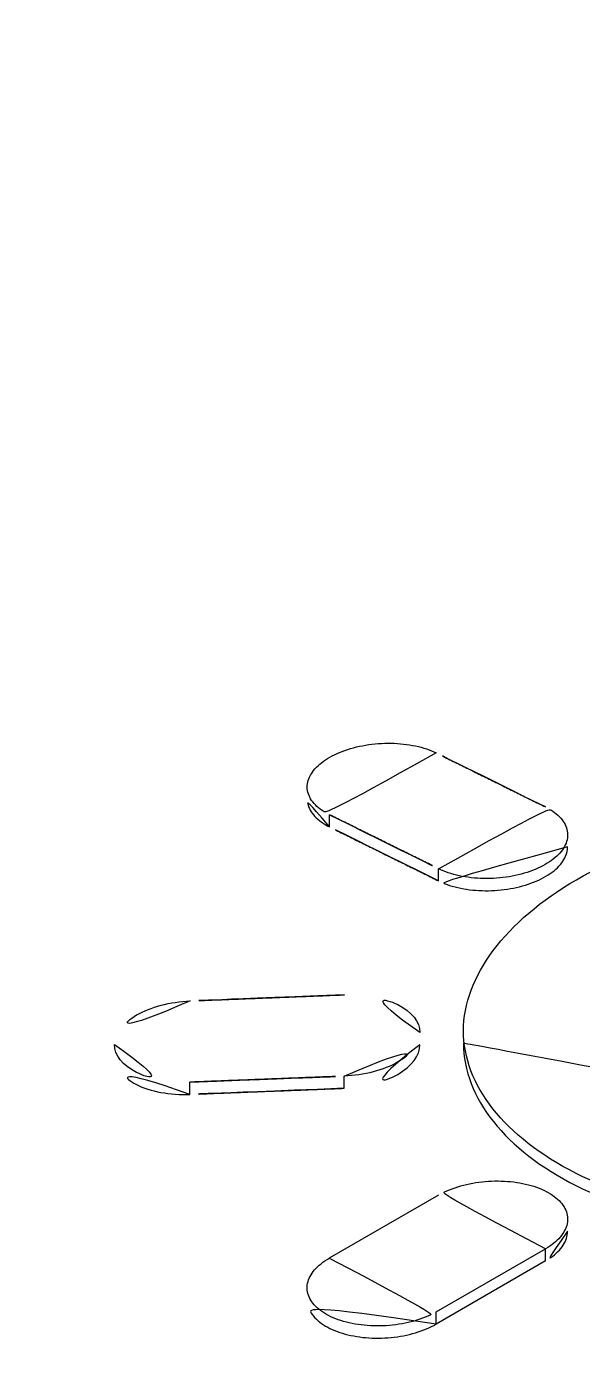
# Model space of a CAD drawing. Extents: x 16296660632 to 16296680496, y -37409619871 to -37409616057.
# Drawn here: x 16296679607.43 to 16296679611.16, y -37409616387.75 to -37409616378.71 of the extents above; entities that cross this region are included whole.
import ezdxf

# ---------------------------------------------------------------- set-up
doc = ezdxf.new("R2010")
doc.units = 0
doc.header["$LTSCALE"] = 10
doc.header["$MEASUREMENT"] = 0
for name, color, linetype in [('BACK_CASE_DADA_2', 7, 'CONTINUOUS'), ('BACK_LED_PCB_CAS', 7, 'CONTINUOUS'), ('BACK_TOP_COVER', 7, 'CONTINUOUS'), ('MIDDLE_CASE_DADA', 7, 'CONTINUOUS'), ('자바로고WINDOW', 7, 'CONTINUOUS')]:
    doc.layers.add(name, color=color, linetype=linetype)

msp = doc.modelspace()

# ---------------------------------------------------------------- linework, layer by layer
at = {"layer": 'BACK_CASE_DADA_2', "color": 7, "linetype": 'Continuous', "ltscale": 25.4}
for centre, radius, start, end in [((16296679471.586121, -37409616704.298523), 360.349527, 59.83386888, 68.83674793), ((16296679465.934879, -37409616712.485451), 369.178654, 59.96237343, 68.71620008)]:
    msp.add_arc(centre, radius, start, end, dxfattribs=at)
at = {"layer": 'BACK_LED_PCB_CAS', "color": 7, "linetype": 'Continuous', "ltscale": 25.4}
for centre, radius, start, end in [((16296679507.968941, -37409616635.20591), 278.10091, 48.75181629, 71.24828853), ((16296679507.18433, -37409616635.325706), 277.536325, 48.76662002, 71.23329009)]:
    msp.add_arc(centre, radius, start, end, dxfattribs=at)
for centre, major_axis, start_param, end_param in [((16296679630.983101, -37409616860.004494), (-279.567977, 484.225941), 5.37947203, 5.61610226), ((16296679629.92244, -37409616860.616867), (-279.567977, 484.225941), 5.37936563, 5.61620865), ((16296679629.56889, -37409616860.820992), (-279.317977, 483.792928), 5.37936563, 5.61620865)]:
    msp.add_ellipse(centre, major_axis=major_axis, ratio=0.57735027, start_param=start_param, end_param=end_param, dxfattribs=at)
at = {"layer": 'BACK_TOP_COVER', "color": 7, "linetype": 'Continuous', "ltscale": 25.4}
for p, q in [((16296679609.46106, -37409616384.082771), (16296679609.46106, -37409616384.000908)), ((16296679610.19529, -37409616384.446007), (16296679610.19529, -37409616384.364159)), ((16296679608.522961, -37409616385.880676), (16296679608.522961, -37409616385.798843)), ((16296679609.560619, -37409616385.840157), (16296679609.560619, -37409616385.758324)), ((16296679610.19541, -37409616386.557297), (16296679609.460329, -37409616386.981697)), ((16296679610.17897, -37409616387.343079), (16296679610.914049, -37409616386.918678)), ((16296679610.914049, -37409616387.000504), (16296679610.914049, -37409616386.918678)), ((16296679610.914049, -37409616387.000504), (16296679610.17897, -37409616387.424896)), ((16296679610.17897, -37409616387.424896), (16296679610.17897, -37409616387.343079))]:
    msp.add_line(p, q, dxfattribs=at)
msp.add_arc((16296679507.18433, -37409616635.325706), 277.536325, 48.76662002, 71.23329009, dxfattribs=at)
msp.add_ellipse((16296679630.983101, -37409616860.004494), major_axis=(-279.567977, 484.225941), ratio=0.57735027, start_param=5.37947203, end_param=5.61610226, dxfattribs=at)
for points, knots in [([(16296679610.179701, -37409616383.586014), (16296679610.1394, -37409616383.566116), (16296679610.091579, -37409616383.54998), (16296679610.04019, -37409616383.53894), (16296679609.988791, -37409616383.527901), (16296679609.9324, -37409616383.521652), (16296679609.87569, -37409616383.520714), (16296679609.81905, -37409616383.519791), (16296679609.760521, -37409616383.524139), (16296679609.704981, -37409616383.533417), (16296679609.64958, -37409616383.542671), (16296679609.595619, -37409616383.557091), (16296679609.5476, -37409616383.57547), (16296679609.499689, -37409616383.593811), (16296679609.45636, -37409616383.6166), (16296679609.421221, -37409616383.641953), (16296679609.38611, -37409616383.667282), (16296679609.3582, -37409616383.695862), (16296679609.33979, -37409616383.725327), (16296679609.32136, -37409616383.754807), (16296679609.31192, -37409616383.786003), (16296679609.312241, -37409616383.816322), (16296679609.31255, -37409616383.846703), (16296679609.32266, -37409616383.877037), (16296679609.341709, -37409616383.904861), (16296679609.360809, -37409616383.932747), (16296679609.38942, -37409616383.958862), (16296679609.425171, -37409616383.981049), (16296679609.436411, -37409616383.988022), (16296679609.44841, -37409616383.994667), (16296679609.46106, -37409616384.000908)], [0, 0, 0, 0, 0.10777563, 0.10777563, 0.10777563, 0.21555904, 0.21555904, 0.21555904, 0.32321818, 0.32321818, 0.32321818, 0.43060319, 0.43060319, 0.43060319, 0.53772684, 0.53772684, 0.53772684, 0.64471987, 0.64471987, 0.64471987, 0.75177152, 0.75177152, 0.75177152, 0.85904382, 0.85904382, 0.85904382, 0.96659967, 0.96659967, 0.96659967, 1, 1, 1, 1]), ([(16296679609.46106, -37409616384.082771), (16296679609.420771, -37409616384.062881), (16296679609.386881, -37409616384.038696), (16296679609.36223, -37409616384.012222), (16296679609.33757, -37409616383.985748), (16296679609.321461, -37409616383.956253), (16296679609.31525, -37409616383.926163), (16296679609.313259, -37409616383.916519), (16296679609.312269, -37409616383.906738), (16296679609.312269, -37409616383.896896)], [0, 0, 0, 0, 0.107775756, 0.107775756, 0.107775756, 0.215559303, 0.215559303, 0.215559303, 0.25008357, 0.25008357, 0.25008357, 0.25008357]), ([(16296679610.19529, -37409616384.364159), (16296679610.23558, -37409616384.384132), (16296679610.28339, -37409616384.400368), (16296679610.33478, -37409616384.411507), (16296679610.38616, -37409616384.422668), (16296679610.442539, -37409616384.429031), (16296679610.499241, -37409616384.430077), (16296679610.55587, -37409616384.431122), (16296679610.614389, -37409616384.42688), (16296679610.66992, -37409616384.417686), (16296679610.725321, -37409616384.408531), (16296679610.77928, -37409616384.394188), (16296679610.827299, -37409616384.375847), (16296679610.875231, -37409616384.357552), (16296679610.91856, -37409616384.33477), (16296679610.95372, -37409616384.309387), (16296679610.98884, -37409616384.284042), (16296679611.01676, -37409616384.255409), (16296679611.035191, -37409616384.225861), (16296679611.053631, -37409616384.196297), (16296679611.063061, -37409616384.165001), (16296679611.06275, -37409616384.134567), (16296679611.062441, -37409616384.10408), (16296679611.05232, -37409616384.073624), (16296679611.03327, -37409616384.045692), (16296679611.01417, -37409616384.0177), (16296679610.985559, -37409616383.991478), (16296679610.94981, -37409616383.9692), (16296679610.93857, -37409616383.962189), (16296679610.926571, -37409616383.955521), (16296679610.913919, -37409616383.949249)], [0, 0, 0, 0, 0.10775162, 0.10775162, 0.10775162, 0.21551099, 0.21551099, 0.21551099, 0.32314743, 0.32314743, 0.32314743, 0.430529, 0.430529, 0.430529, 0.5376754, 0.5376754, 0.5376754, 0.64470613, 0.64470613, 0.64470613, 0.75178846, 0.75178846, 0.75178846, 0.85906769, 0.85906769, 0.85906769, 0.96660664, 0.96660664, 0.96660664, 1, 1, 1, 1]), ([(16296679614.785419, -37409616386.281113), (16296679615.270029, -37409616386.00132), (16296679615.544661, -37409616385.62645), (16296679615.54377, -37409616384.893623), (16296679615.26339, -37409616384.537888), (16296679614.30892, -37409616384.057503), (16296679613.6399, -37409616383.931671), (16296679612.272249, -37409616383.984467), (16296679611.601139, -37409616384.16201), (16296679610.64337, -37409616384.714607), (16296679610.36311, -37409616385.089607), (16296679610.36248, -37409616385.816917), (16296679610.637369, -37409616386.168556), (16296679611.60191, -37409616386.654716), (16296679612.27343, -37409616386.780251), (16296679613.626631, -37409616386.733414), (16296679614.3008, -37409616386.560913), (16296679614.785419, -37409616386.281113)], [0, 0, 0, 0, 0.125, 0.125, 0.25, 0.25, 0.375, 0.375, 0.5, 0.5, 0.625, 0.625, 0.75, 0.75, 0.875, 0.875, 1, 1, 1, 1]), ([(16296679611.062719, -37409616384.21772), (16296679611.062719, -37409616384.238617), (16296679611.05829, -37409616384.259789), (16296679611.0495, -37409616384.280388), (16296679611.036591, -37409616384.310661), (16296679611.013929, -37409616384.340553), (16296679610.983391, -37409616384.367577), (16296679610.952909, -37409616384.394547), (16296679610.91374, -37409616384.419403), (16296679610.869129, -37409616384.440071), (16296679610.82457, -37409616384.460732), (16296679610.77335, -37409616384.477791), (16296679610.719709, -37409616384.489853), (16296679610.66605, -37409616384.501907), (16296679610.60849, -37409616384.5093), (16296679610.55179, -37409616384.511421), (16296679610.494989, -37409616384.51355), (16296679610.437481, -37409616384.510437), (16296679610.38402, -37409616384.502388), (16296679610.330429, -37409616384.494308), (16296679610.279409, -37409616384.481033), (16296679610.23518, -37409616384.463638), (16296679610.22127, -37409616384.458183), (16296679610.207939, -37409616384.452278), (16296679610.19529, -37409616384.446007)], [0.250071542, 0.250071542, 0.250071542, 0.250071542, 0.323147745, 0.323147745, 0.323147745, 0.430529303, 0.430529303, 0.430529303, 0.537675605, 0.537675605, 0.537675605, 0.644706195, 0.644706195, 0.644706195, 0.751788405, 0.751788405, 0.751788405, 0.859067587, 0.859067587, 0.859067587, 0.966606581, 0.966606581, 0.966606581, 1, 1, 1, 1]), ([(16296679608.52492, -37409616385.252953), (16296679608.390739, -37409616385.258324), (16296679608.25927, -37409616385.293152), (16296679608.07144, -37409616385.401352), (16296679608.01615, -37409616385.474251), (16296679608.016121, -37409616385.546227)], [0, 0, 0, 0, 0.5, 0.5, 1, 1, 1, 1]), ([(16296679610.06983, -37409616385.465347), (16296679610.070089, -37409616385.393059), (16296679610.01524, -37409616385.3246), (16296679609.82822, -37409616385.231071), (16296679609.696779, -37409616385.206512), (16296679609.562441, -37409616385.211792)], [0, 0, 0, 0, 0.5, 0.5, 1, 1, 1, 1]), ([(16296679608.016121, -37409616385.546227), (16296679608.015791, -37409616385.618263), (16296679608.070539, -37409616385.686447), (16296679608.25737, -37409616385.77964), (16296679608.38872, -37409616385.804131), (16296679608.522961, -37409616385.798843)], [0, 0, 0, 0, 0.5, 0.5, 1, 1, 1, 1]), ([(16296679609.560619, -37409616385.758324), (16296679609.694731, -37409616385.753143), (16296679609.826111, -37409616385.718513), (16296679610.01404, -37409616385.610458), (16296679610.0695, -37409616385.537514), (16296679610.06983, -37409616385.465347)], [0, 0, 0, 0, 0.5, 0.5, 1, 1, 1, 1]), ([(16296679610.06983, -37409616385.547188), (16296679610.0695, -37409616385.619347), (16296679610.014231, -37409616385.692123), (16296679609.826441, -37409616385.800232), (16296679609.694731, -37409616385.834976), (16296679609.560619, -37409616385.840157)], [0, 0, 0, 0, 0.5, 0.5, 1, 1, 1, 1]), ([(16296679614.785419, -37409616386.362907), (16296679614.3008, -37409616386.6427), (16296679613.627871, -37409616386.814911), (16296679612.27574, -37409616386.862221), (16296679611.59996, -37409616386.734787), (16296679610.644711, -37409616386.254852), (16296679610.36348, -37409616385.905144), (16296679610.362789, -37409616385.536613), (16296679610.362789, -37409616385.536087), (16296679610.362789, -37409616385.535561)], [0, 0, 0, 0, 0.125, 0.125, 0.25, 0.25, 0.375, 0.375, 0.375178991, 0.375178991, 0.375178991, 0.375178991]), ([(16296679608.522961, -37409616385.880676), (16296679608.38872, -37409616385.885979), (16296679608.257681, -37409616385.86158), (16296679608.07073, -37409616385.768471), (16296679608.015791, -37409616385.700119), (16296679608.016121, -37409616385.62809)], [0, 0, 0, 0, 0.5, 0.5, 1, 1, 1, 1]), ([(16296679610.914049, -37409616386.918678), (16296679610.954201, -37409616386.8955), (16296679610.987989, -37409616386.868507), (16296679611.012609, -37409616386.839943), (16296679611.03723, -37409616386.811378), (16296679611.05337, -37409616386.780457), (16296679611.0597, -37409616386.749763), (16296679611.06604, -37409616386.719017), (16296679611.06274, -37409616386.687637), (16296679611.050091, -37409616386.658203), (16296679611.037399, -37409616386.628723), (16296679611.01499, -37409616386.60038), (16296679610.984699, -37409616386.575523), (16296679610.95435, -37409616386.550621), (16296679610.91526, -37409616386.528526), (16296679610.87067, -37409616386.511078), (16296679610.82604, -37409616386.493607), (16296679610.774651, -37409616386.480301), (16296679610.72077, -37409616386.472267), (16296679610.66691, -37409616386.464233), (16296679610.60907, -37409616386.461243), (16296679610.55204, -37409616386.463547), (16296679610.49511, -37409616386.465851), (16296679610.43741, -37409616386.473503), (16296679610.38376, -37409616386.48587), (16296679610.330219, -37409616386.498207), (16296679610.279221, -37409616386.515587), (16296679610.23502, -37409616386.536568), (16296679610.22121, -37409616386.543121), (16296679610.20797, -37409616386.550056), (16296679610.19541, -37409616386.557297)], [0, 0, 0, 0, 0.10714355, 0.10714355, 0.10714355, 0.21428109, 0.21428109, 0.21428109, 0.321514, 0.321514, 0.321514, 0.42895514, 0.42895514, 0.42895514, 0.53659743, 0.53659743, 0.53659743, 0.64434622, 0.64434622, 0.64434622, 0.75205731, 0.75205731, 0.75205731, 0.85959982, 0.85959982, 0.85959982, 0.96691644, 0.96691644, 0.96691644, 1, 1, 1, 1]), ([(16296679611.06288, -37409616386.800827), (16296679611.06288, -37409616386.801292), (16296679611.06288, -37409616386.801773), (16296679611.06287, -37409616386.802231), (16296679611.062571, -37409616386.833023), (16296679611.052429, -37409616386.864571), (16296679611.03326, -37409616386.894279), (16296679611.014139, -37409616386.923927), (16296679610.9855, -37409616386.952553), (16296679610.94972, -37409616386.97776), (16296679610.93854, -37409616386.985641), (16296679610.926611, -37409616386.99324), (16296679610.914049, -37409616387.000504)], [0.750417046, 0.750417046, 0.750417046, 0.750417046, 0.752054851, 0.752054851, 0.752054851, 0.859585369, 0.859585369, 0.859585369, 0.966898225, 0.966898225, 0.966898225, 1, 1, 1, 1]), ([(16296679609.460329, -37409616386.981697), (16296679609.420179, -37409616387.004883), (16296679609.3864, -37409616387.03186), (16296679609.361771, -37409616387.060387), (16296679609.337151, -37409616387.088921), (16296679609.32102, -37409616387.119797), (16296679609.31468, -37409616387.150467), (16296679609.308331, -37409616387.18116), (16296679609.31163, -37409616387.212486), (16296679609.324289, -37409616387.241882), (16296679609.33696, -37409616387.271332), (16296679609.359381, -37409616387.299637), (16296679609.389669, -37409616387.324493), (16296679609.42001, -37409616387.349373), (16296679609.459101, -37409616387.37146), (16296679609.5037, -37409616387.388924), (16296679609.54833, -37409616387.406403), (16296679609.59972, -37409616387.419739), (16296679609.653601, -37409616387.427811), (16296679609.70746, -37409616387.435883), (16296679609.765301, -37409616387.438911), (16296679609.822321, -37409616387.436653), (16296679609.879259, -37409616387.434387), (16296679609.936939, -37409616387.426781), (16296679609.990589, -37409616387.414452), (16296679610.04414, -37409616387.402153), (16296679610.095131, -37409616387.384789), (16296679610.139339, -37409616387.363823), (16296679610.153151, -37409616387.357269), (16296679610.166401, -37409616387.350327), (16296679610.17897, -37409616387.343079)], [0, 0, 0, 0, 0.1071355, 0.1071355, 0.1071355, 0.21426454, 0.21426454, 0.21426454, 0.32149626, 0.32149626, 0.32149626, 0.42894725, 0.42894725, 0.42894725, 0.53660128, 0.53660128, 0.53660128, 0.64435268, 0.64435268, 0.64435268, 0.75205481, 0.75205481, 0.75205481, 0.85958529, 0.85958529, 0.85958529, 0.96689819, 0.96689819, 0.96689819, 1, 1, 1, 1]), ([(16296679610.17897, -37409616387.424896), (16296679610.138809, -37409616387.448067), (16296679610.091181, -37409616387.468086), (16296679610.04002, -37409616387.483276), (16296679609.988859, -37409616387.498466), (16296679609.93277, -37409616387.509262), (16296679609.876381, -37409616387.514763), (16296679609.819941, -37409616387.520264), (16296679609.76166, -37409616387.52063), (16296679609.706329, -37409616387.515839), (16296679609.6509, -37409616387.511032), (16296679609.59692, -37409616387.500923), (16296679609.54882, -37409616387.486343), (16296679609.50065, -37409616387.471741), (16296679609.45706, -37409616387.452248), (16296679609.421659, -37409616387.429489), (16296679609.386221, -37409616387.406708), (16296679609.358021, -37409616387.380013), (16296679609.33939, -37409616387.351624), (16296679609.321051, -37409616387.323677), (16296679609.311501, -37409616387.293327), (16296679609.311501, -37409616387.263008)], [0, 0, 0, 0, 0.107143448, 0.107143448, 0.107143448, 0.214280895, 0.214280895, 0.214280895, 0.321513735, 0.321513735, 0.321513735, 0.428954877, 0.428954877, 0.428954877, 0.536597256, 0.536597256, 0.536597256, 0.644346161, 0.644346161, 0.644346161, 0.75041243, 0.75041243, 0.75041243, 0.75041243])]:
    msp.add_open_spline(points, degree=3, knots=knots, dxfattribs=at)
for points in [[(16296679610.913919, -37409616383.949249), (16296679610.546789, -37409616383.76722), (16296679610.179701, -37409616383.586014)], [(16296679609.46106, -37409616384.000908), (16296679609.82815, -37409616384.182121), (16296679610.19529, -37409616384.364159)], [(16296679610.19529, -37409616384.446007), (16296679609.82815, -37409616384.263977), (16296679609.46106, -37409616384.082771)], [(16296679609.562441, -37409616385.211792), (16296679609.04365, -37409616385.23217), (16296679608.52492, -37409616385.252953)], [(16296679608.522961, -37409616385.798843), (16296679609.041771, -37409616385.778381), (16296679609.560619, -37409616385.758324)], [(16296679609.560619, -37409616385.840157), (16296679609.041771, -37409616385.860222), (16296679608.522961, -37409616385.880676)]]:
    msp.add_open_spline(points, degree=2, dxfattribs=at)
at = {"layer": 'MIDDLE_CASE_DADA', "color": 7, "linetype": 'Continuous', "ltscale": 25.4}
for centre, radius, start, end in [((16296679368.80579, -37409616861.476311), 522.671258, 50.3330083, 69.65310684), ((16296679362.6661, -37409616870.321136), 536.378062, 54.23384202, 65.76613573)]:
    msp.add_arc(centre, radius, start, end, dxfattribs=at)
at = {"layer": '자바로고WINDOW', "color": 7, "linetype": 'Continuous', "ltscale": 25.4}
for p, q in [((16296679609.46106, -37409616384.082771), (16296679609.46106, -37409616384.000908)), ((16296679610.19529, -37409616384.446007), (16296679610.19529, -37409616384.364159)), ((16296679608.522961, -37409616385.880676), (16296679608.522961, -37409616385.798843)), ((16296679609.560619, -37409616385.840157), (16296679609.560619, -37409616385.758324)), ((16296679610.19541, -37409616386.557297), (16296679609.460329, -37409616386.981697)), ((16296679610.17897, -37409616387.343079), (16296679610.914049, -37409616386.918678)), ((16296679610.914049, -37409616387.000504), (16296679610.914049, -37409616386.918678)), ((16296679610.914049, -37409616387.000504), (16296679610.17897, -37409616387.424896)), ((16296679610.17897, -37409616387.424896), (16296679610.17897, -37409616387.343079))]:
    msp.add_line(p, q, dxfattribs=at)
msp.add_arc((16296679507.18433, -37409616635.325706), 277.536325, 48.76662002, 71.23329009, dxfattribs=at)
msp.add_ellipse((16296679630.983101, -37409616860.004494), major_axis=(-279.567977, 484.225941), ratio=0.57735027, start_param=5.37947203, end_param=5.61610226, dxfattribs=at)
for points, knots in [([(16296679610.179701, -37409616383.586014), (16296679610.1394, -37409616383.566116), (16296679610.091579, -37409616383.54998), (16296679610.04019, -37409616383.53894), (16296679609.988791, -37409616383.527901), (16296679609.9324, -37409616383.521652), (16296679609.87569, -37409616383.520714), (16296679609.81905, -37409616383.519791), (16296679609.760521, -37409616383.524139), (16296679609.704981, -37409616383.533417), (16296679609.64958, -37409616383.542671), (16296679609.595619, -37409616383.557091), (16296679609.5476, -37409616383.57547), (16296679609.499689, -37409616383.593811), (16296679609.45636, -37409616383.6166), (16296679609.421221, -37409616383.641953), (16296679609.38611, -37409616383.667282), (16296679609.3582, -37409616383.695862), (16296679609.33979, -37409616383.725327), (16296679609.32136, -37409616383.754807), (16296679609.31192, -37409616383.786003), (16296679609.312241, -37409616383.816322), (16296679609.31255, -37409616383.846703), (16296679609.32266, -37409616383.877037), (16296679609.341709, -37409616383.904861), (16296679609.360809, -37409616383.932747), (16296679609.38942, -37409616383.958862), (16296679609.425171, -37409616383.981049), (16296679609.436411, -37409616383.988022), (16296679609.44841, -37409616383.994667), (16296679609.46106, -37409616384.000908)], [0, 0, 0, 0, 0.10777563, 0.10777563, 0.10777563, 0.21555904, 0.21555904, 0.21555904, 0.32321818, 0.32321818, 0.32321818, 0.43060319, 0.43060319, 0.43060319, 0.53772684, 0.53772684, 0.53772684, 0.64471987, 0.64471987, 0.64471987, 0.75177152, 0.75177152, 0.75177152, 0.85904382, 0.85904382, 0.85904382, 0.96659967, 0.96659967, 0.96659967, 1, 1, 1, 1]), ([(16296679609.46106, -37409616384.082771), (16296679609.420771, -37409616384.062881), (16296679609.386881, -37409616384.038696), (16296679609.36223, -37409616384.012222), (16296679609.33757, -37409616383.985748), (16296679609.321461, -37409616383.956253), (16296679609.31525, -37409616383.926163), (16296679609.313259, -37409616383.916519), (16296679609.312269, -37409616383.906738), (16296679609.312269, -37409616383.896896)], [0, 0, 0, 0, 0.107775756, 0.107775756, 0.107775756, 0.215559303, 0.215559303, 0.215559303, 0.25008357, 0.25008357, 0.25008357, 0.25008357]), ([(16296679610.19529, -37409616384.364159), (16296679610.23558, -37409616384.384132), (16296679610.28339, -37409616384.400368), (16296679610.33478, -37409616384.411507), (16296679610.38616, -37409616384.422668), (16296679610.442539, -37409616384.429031), (16296679610.499241, -37409616384.430077), (16296679610.55587, -37409616384.431122), (16296679610.614389, -37409616384.42688), (16296679610.66992, -37409616384.417686), (16296679610.725321, -37409616384.408531), (16296679610.77928, -37409616384.394188), (16296679610.827299, -37409616384.375847), (16296679610.875231, -37409616384.357552), (16296679610.91856, -37409616384.33477), (16296679610.95372, -37409616384.309387), (16296679610.98884, -37409616384.284042), (16296679611.01676, -37409616384.255409), (16296679611.035191, -37409616384.225861), (16296679611.053631, -37409616384.196297), (16296679611.063061, -37409616384.165001), (16296679611.06275, -37409616384.134567), (16296679611.062441, -37409616384.10408), (16296679611.05232, -37409616384.073624), (16296679611.03327, -37409616384.045692), (16296679611.01417, -37409616384.0177), (16296679610.985559, -37409616383.991478), (16296679610.94981, -37409616383.9692), (16296679610.93857, -37409616383.962189), (16296679610.926571, -37409616383.955521), (16296679610.913919, -37409616383.949249)], [0, 0, 0, 0, 0.10775162, 0.10775162, 0.10775162, 0.21551099, 0.21551099, 0.21551099, 0.32314743, 0.32314743, 0.32314743, 0.430529, 0.430529, 0.430529, 0.5376754, 0.5376754, 0.5376754, 0.64470613, 0.64470613, 0.64470613, 0.75178846, 0.75178846, 0.75178846, 0.85906769, 0.85906769, 0.85906769, 0.96660664, 0.96660664, 0.96660664, 1, 1, 1, 1]), ([(16296679614.785419, -37409616386.281113), (16296679615.270029, -37409616386.00132), (16296679615.544661, -37409616385.62645), (16296679615.54377, -37409616384.893623), (16296679615.26339, -37409616384.537888), (16296679614.30892, -37409616384.057503), (16296679613.6399, -37409616383.931671), (16296679612.272249, -37409616383.984467), (16296679611.601139, -37409616384.16201), (16296679610.64337, -37409616384.714607), (16296679610.36311, -37409616385.089607), (16296679610.36248, -37409616385.816917), (16296679610.637369, -37409616386.168556), (16296679611.60191, -37409616386.654716), (16296679612.27343, -37409616386.780251), (16296679613.626631, -37409616386.733414), (16296679614.3008, -37409616386.560913), (16296679614.785419, -37409616386.281113)], [0, 0, 0, 0, 0.125, 0.125, 0.25, 0.25, 0.375, 0.375, 0.5, 0.5, 0.625, 0.625, 0.75, 0.75, 0.875, 0.875, 1, 1, 1, 1]), ([(16296679611.062719, -37409616384.21772), (16296679611.062719, -37409616384.238617), (16296679611.05829, -37409616384.259789), (16296679611.0495, -37409616384.280388), (16296679611.036591, -37409616384.310661), (16296679611.013929, -37409616384.340553), (16296679610.983391, -37409616384.367577), (16296679610.952909, -37409616384.394547), (16296679610.91374, -37409616384.419403), (16296679610.869129, -37409616384.440071), (16296679610.82457, -37409616384.460732), (16296679610.77335, -37409616384.477791), (16296679610.719709, -37409616384.489853), (16296679610.66605, -37409616384.501907), (16296679610.60849, -37409616384.5093), (16296679610.55179, -37409616384.511421), (16296679610.494989, -37409616384.51355), (16296679610.437481, -37409616384.510437), (16296679610.38402, -37409616384.502388), (16296679610.330429, -37409616384.494308), (16296679610.279409, -37409616384.481033), (16296679610.23518, -37409616384.463638), (16296679610.22127, -37409616384.458183), (16296679610.207939, -37409616384.452278), (16296679610.19529, -37409616384.446007)], [0.250071542, 0.250071542, 0.250071542, 0.250071542, 0.323147745, 0.323147745, 0.323147745, 0.430529303, 0.430529303, 0.430529303, 0.537675605, 0.537675605, 0.537675605, 0.644706195, 0.644706195, 0.644706195, 0.751788405, 0.751788405, 0.751788405, 0.859067587, 0.859067587, 0.859067587, 0.966606581, 0.966606581, 0.966606581, 1, 1, 1, 1]), ([(16296679608.52492, -37409616385.252953), (16296679608.390739, -37409616385.258324), (16296679608.25927, -37409616385.293152), (16296679608.07144, -37409616385.401352), (16296679608.01615, -37409616385.474251), (16296679608.016121, -37409616385.546227)], [0, 0, 0, 0, 0.5, 0.5, 1, 1, 1, 1]), ([(16296679610.06983, -37409616385.465347), (16296679610.070089, -37409616385.393059), (16296679610.01524, -37409616385.3246), (16296679609.82822, -37409616385.231071), (16296679609.696779, -37409616385.206512), (16296679609.562441, -37409616385.211792)], [0, 0, 0, 0, 0.5, 0.5, 1, 1, 1, 1]), ([(16296679608.016121, -37409616385.546227), (16296679608.015791, -37409616385.618263), (16296679608.070539, -37409616385.686447), (16296679608.25737, -37409616385.77964), (16296679608.38872, -37409616385.804131), (16296679608.522961, -37409616385.798843)], [0, 0, 0, 0, 0.5, 0.5, 1, 1, 1, 1]), ([(16296679609.560619, -37409616385.758324), (16296679609.694731, -37409616385.753143), (16296679609.826111, -37409616385.718513), (16296679610.01404, -37409616385.610458), (16296679610.0695, -37409616385.537514), (16296679610.06983, -37409616385.465347)], [0, 0, 0, 0, 0.5, 0.5, 1, 1, 1, 1]), ([(16296679610.06983, -37409616385.547188), (16296679610.0695, -37409616385.619347), (16296679610.014231, -37409616385.692123), (16296679609.826441, -37409616385.800232), (16296679609.694731, -37409616385.834976), (16296679609.560619, -37409616385.840157)], [0, 0, 0, 0, 0.5, 0.5, 1, 1, 1, 1]), ([(16296679614.785419, -37409616386.362907), (16296679614.3008, -37409616386.6427), (16296679613.627871, -37409616386.814911), (16296679612.27574, -37409616386.862221), (16296679611.59996, -37409616386.734787), (16296679610.644711, -37409616386.254852), (16296679610.36348, -37409616385.905144), (16296679610.362789, -37409616385.536613), (16296679610.362789, -37409616385.536087), (16296679610.362789, -37409616385.535561)], [0, 0, 0, 0, 0.125, 0.125, 0.25, 0.25, 0.375, 0.375, 0.375178991, 0.375178991, 0.375178991, 0.375178991]), ([(16296679608.522961, -37409616385.880676), (16296679608.38872, -37409616385.885979), (16296679608.257681, -37409616385.86158), (16296679608.07073, -37409616385.768471), (16296679608.015791, -37409616385.700119), (16296679608.016121, -37409616385.62809)], [0, 0, 0, 0, 0.5, 0.5, 1, 1, 1, 1]), ([(16296679610.914049, -37409616386.918678), (16296679610.954201, -37409616386.8955), (16296679610.987989, -37409616386.868507), (16296679611.012609, -37409616386.839943), (16296679611.03723, -37409616386.811378), (16296679611.05337, -37409616386.780457), (16296679611.0597, -37409616386.749763), (16296679611.06604, -37409616386.719017), (16296679611.06274, -37409616386.687637), (16296679611.050091, -37409616386.658203), (16296679611.037399, -37409616386.628723), (16296679611.01499, -37409616386.60038), (16296679610.984699, -37409616386.575523), (16296679610.95435, -37409616386.550621), (16296679610.91526, -37409616386.528526), (16296679610.87067, -37409616386.511078), (16296679610.82604, -37409616386.493607), (16296679610.774651, -37409616386.480301), (16296679610.72077, -37409616386.472267), (16296679610.66691, -37409616386.464233), (16296679610.60907, -37409616386.461243), (16296679610.55204, -37409616386.463547), (16296679610.49511, -37409616386.465851), (16296679610.43741, -37409616386.473503), (16296679610.38376, -37409616386.48587), (16296679610.330219, -37409616386.498207), (16296679610.279221, -37409616386.515587), (16296679610.23502, -37409616386.536568), (16296679610.22121, -37409616386.543121), (16296679610.20797, -37409616386.550056), (16296679610.19541, -37409616386.557297)], [0, 0, 0, 0, 0.10714355, 0.10714355, 0.10714355, 0.21428109, 0.21428109, 0.21428109, 0.321514, 0.321514, 0.321514, 0.42895514, 0.42895514, 0.42895514, 0.53659743, 0.53659743, 0.53659743, 0.64434622, 0.64434622, 0.64434622, 0.75205731, 0.75205731, 0.75205731, 0.85959982, 0.85959982, 0.85959982, 0.96691644, 0.96691644, 0.96691644, 1, 1, 1, 1]), ([(16296679611.06288, -37409616386.800827), (16296679611.06288, -37409616386.801292), (16296679611.06288, -37409616386.801773), (16296679611.06287, -37409616386.802231), (16296679611.062571, -37409616386.833023), (16296679611.052429, -37409616386.864571), (16296679611.03326, -37409616386.894279), (16296679611.014139, -37409616386.923927), (16296679610.9855, -37409616386.952553), (16296679610.94972, -37409616386.97776), (16296679610.93854, -37409616386.985641), (16296679610.926611, -37409616386.99324), (16296679610.914049, -37409616387.000504)], [0.750417046, 0.750417046, 0.750417046, 0.750417046, 0.752054851, 0.752054851, 0.752054851, 0.859585369, 0.859585369, 0.859585369, 0.966898225, 0.966898225, 0.966898225, 1, 1, 1, 1]), ([(16296679609.460329, -37409616386.981697), (16296679609.420179, -37409616387.004883), (16296679609.3864, -37409616387.03186), (16296679609.361771, -37409616387.060387), (16296679609.337151, -37409616387.088921), (16296679609.32102, -37409616387.119797), (16296679609.31468, -37409616387.150467), (16296679609.308331, -37409616387.18116), (16296679609.31163, -37409616387.212486), (16296679609.324289, -37409616387.241882), (16296679609.33696, -37409616387.271332), (16296679609.359381, -37409616387.299637), (16296679609.389669, -37409616387.324493), (16296679609.42001, -37409616387.349373), (16296679609.459101, -37409616387.37146), (16296679609.5037, -37409616387.388924), (16296679609.54833, -37409616387.406403), (16296679609.59972, -37409616387.419739), (16296679609.653601, -37409616387.427811), (16296679609.70746, -37409616387.435883), (16296679609.765301, -37409616387.438911), (16296679609.822321, -37409616387.436653), (16296679609.879259, -37409616387.434387), (16296679609.936939, -37409616387.426781), (16296679609.990589, -37409616387.414452), (16296679610.04414, -37409616387.402153), (16296679610.095131, -37409616387.384789), (16296679610.139339, -37409616387.363823), (16296679610.153151, -37409616387.357269), (16296679610.166401, -37409616387.350327), (16296679610.17897, -37409616387.343079)], [0, 0, 0, 0, 0.1071355, 0.1071355, 0.1071355, 0.21426454, 0.21426454, 0.21426454, 0.32149626, 0.32149626, 0.32149626, 0.42894725, 0.42894725, 0.42894725, 0.53660128, 0.53660128, 0.53660128, 0.64435268, 0.64435268, 0.64435268, 0.75205481, 0.75205481, 0.75205481, 0.85958529, 0.85958529, 0.85958529, 0.96689819, 0.96689819, 0.96689819, 1, 1, 1, 1]), ([(16296679610.17897, -37409616387.424896), (16296679610.138809, -37409616387.448067), (16296679610.091181, -37409616387.468086), (16296679610.04002, -37409616387.483276), (16296679609.988859, -37409616387.498466), (16296679609.93277, -37409616387.509262), (16296679609.876381, -37409616387.514763), (16296679609.819941, -37409616387.520264), (16296679609.76166, -37409616387.52063), (16296679609.706329, -37409616387.515839), (16296679609.6509, -37409616387.511032), (16296679609.59692, -37409616387.500923), (16296679609.54882, -37409616387.486343), (16296679609.50065, -37409616387.471741), (16296679609.45706, -37409616387.452248), (16296679609.421659, -37409616387.429489), (16296679609.386221, -37409616387.406708), (16296679609.358021, -37409616387.380013), (16296679609.33939, -37409616387.351624), (16296679609.321051, -37409616387.323677), (16296679609.311501, -37409616387.293327), (16296679609.311501, -37409616387.263008)], [0, 0, 0, 0, 0.107143448, 0.107143448, 0.107143448, 0.214280895, 0.214280895, 0.214280895, 0.321513735, 0.321513735, 0.321513735, 0.428954877, 0.428954877, 0.428954877, 0.536597256, 0.536597256, 0.536597256, 0.644346161, 0.644346161, 0.644346161, 0.75041243, 0.75041243, 0.75041243, 0.75041243])]:
    msp.add_open_spline(points, degree=3, knots=knots, dxfattribs=at)
for points in [[(16296679610.913919, -37409616383.949249), (16296679610.546789, -37409616383.76722), (16296679610.179701, -37409616383.586014)], [(16296679609.46106, -37409616384.000908), (16296679609.82815, -37409616384.182121), (16296679610.19529, -37409616384.364159)], [(16296679610.19529, -37409616384.446007), (16296679609.82815, -37409616384.263977), (16296679609.46106, -37409616384.082771)], [(16296679609.562441, -37409616385.211792), (16296679609.04365, -37409616385.23217), (16296679608.52492, -37409616385.252953)], [(16296679608.522961, -37409616385.798843), (16296679609.041771, -37409616385.778381), (16296679609.560619, -37409616385.758324)], [(16296679609.560619, -37409616385.840157), (16296679609.041771, -37409616385.860222), (16296679608.522961, -37409616385.880676)]]:
    msp.add_open_spline(points, degree=2, dxfattribs=at)

doc.saveas('drawing.dxf')
